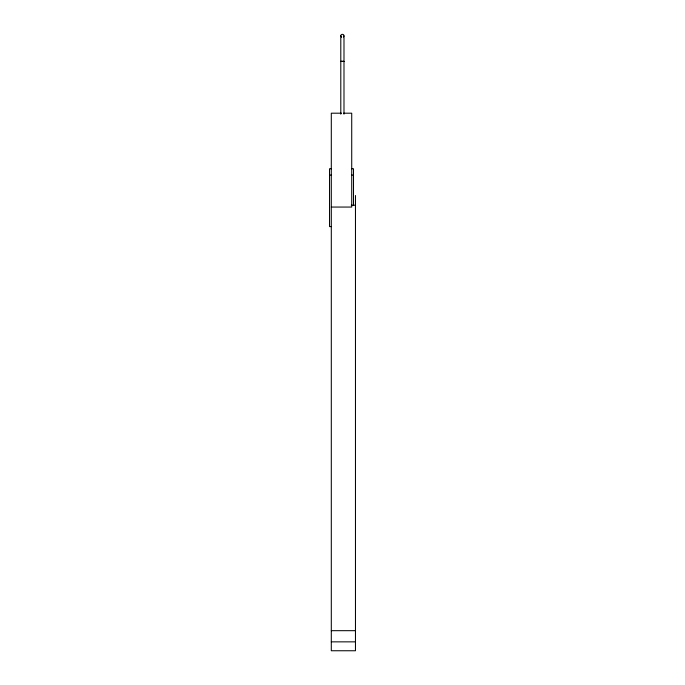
<?xml version="1.0" encoding="UTF-8"?>
<svg xmlns="http://www.w3.org/2000/svg" width="685" height="685" viewBox="0 0 685 685"><rect width="100%" height="100%" fill="white"/><g stroke="black" fill="none" stroke-linecap="round" stroke-linejoin="round"><path stroke-width="1.03" d="M340.796 114.181L340.796 35.843C340.728 33.779 344.093 33.805 343.99 35.877L343.99 114.181M343.99 35.877L343.51 37.007M341.515 113.196L331.3 113.196L331.3 650.75L355.464 650.75L355.464 195.516M343.553 113.196L351.722 113.196L351.722 207.058L331.3 207.058M331.3 168.758L329.536 168.758L329.536 226.607L331.3 226.607M351.722 168.758L353.494 168.758L353.494 205.577M329.536 175.077L331.3 175.077M351.722 175.077L353.494 175.077M351.268 205.183L355.464 205.183M331.3 630.679L355.464 630.679M331.3 641.854L355.464 641.854M341.584 37.247L340.796 35.843M340.856 61.342L343.99 61.393L340.856 61.342"/></g></svg>
